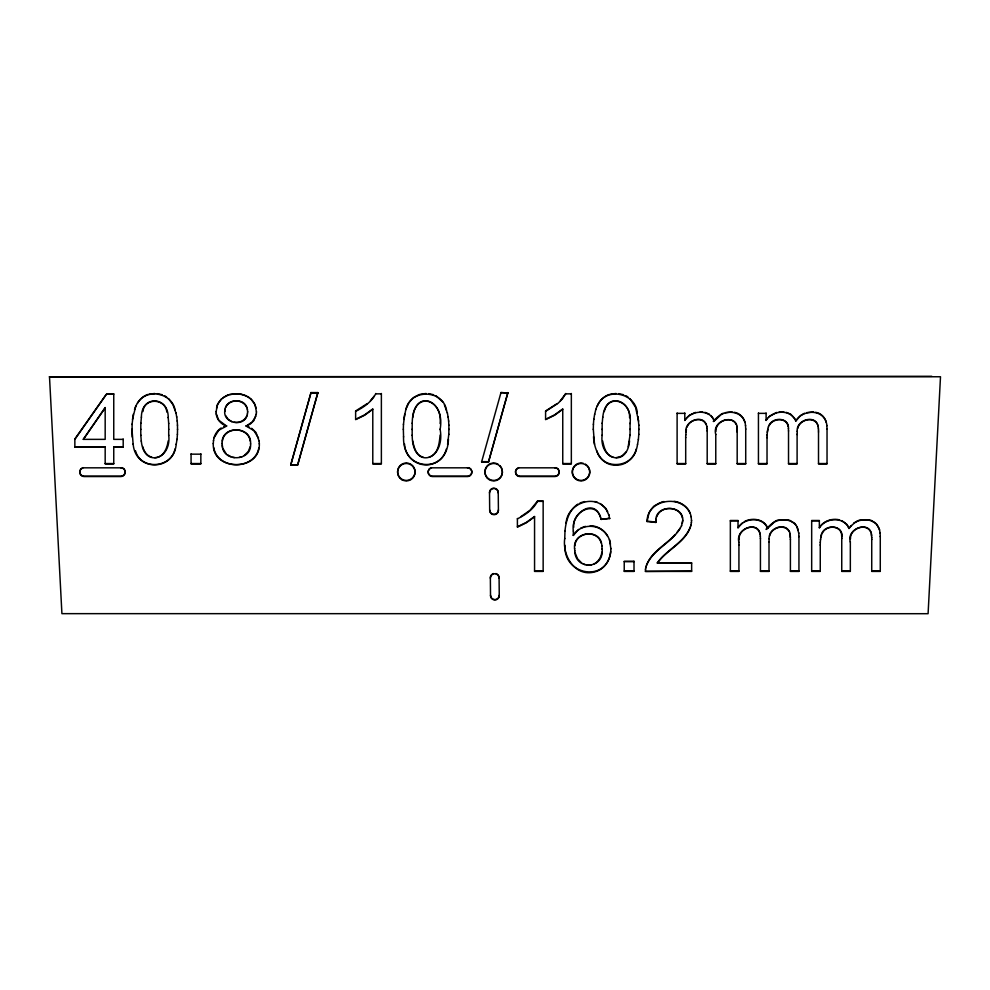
<?xml version="1.0" encoding="UTF-8"?>
<svg xmlns="http://www.w3.org/2000/svg" width="990" height="990" viewBox="0 0 990 990"><rect width="100%" height="100%" fill="white"/><g stroke="black" fill="none" stroke-linecap="round" stroke-linejoin="round"><path stroke-width="1.49" d="M168.696 435.427L168.721 429.14M440.104 429.14C445.884 460.833 412.224 470.98 412.186 435.068M630.048 435.427L630.061 429.14M140.778 429.512L140.84 423.027M412.162 429.512L412.224 423.027M602.13 429.512L602.192 423.027M685.699 437.691L685.748 434.647M738.924 545.181L738.973 542.136M767.027 437.691L767.064 434.647M820.252 545.181L820.302 542.136M132.078 424.091L132.177 437.011M177.42 434.536L177.532 429.14M403.351 429.512L403.462 424.091M448.804 434.536L448.916 429.14M593.307 429.512L593.418 424.091M638.773 434.536L638.884 429.14M607.489 536.097C600.732 523.314 580.536 523.017 573.272 535.429L573.396 530.949M691.639 563.186L657.36 562.815L691.639 562.815L691.639 571.416L645.443 571.416L645.492 569.535M564.745 538.758L564.993 530.591M715.77 434.548C711.303 419.042 738.998 412.669 737.166 430.204M769.007 542.05L769.143 538.597M797.099 434.548L797.247 431.096M850.336 542.05C845.98 527.955 871.151 519.8 871.608 535.825M931.776 376.299L49.5 376.782L61.912 613.652L928.088 613.701L940.5 376.757L49.5 376.757L58.249 376.757M691.404 522.831L691.54 520.356M610.88 548.386C611.139 558.521 605.138 569.312 594.841 571.886C575.252 577.343 562.159 555.798 564.745 538.399M602.118 548.918C604.346 569.634 574.905 570.611 574.757 550.626M213.283 443.743L213.506 440.327M685.748 435.006L686.416 429.351M738.973 542.508C734.729 528.252 760.011 519.23 760.345 536.308M767.064 435.006L767.733 429.351M820.302 542.508L820.5 539.476M132.078 424.45L133.316 414.117M177.049 439.523L177.42 434.164M403.462 424.45L404.7 414.117M448.804 434.164L447.579 444.448M593.418 424.45L593.802 419.067M638.402 439.523L638.773 434.164M256.299 414.34L256.472 411.716M168.696 435.055C171.864 459.756 143.711 468.121 141.285 440.884M440.08 435.055C439.399 442.988 438.211 454.608 429.115 457.17M630.048 435.055L628.155 446.874M660.045 502.673L653.883 506.138L651.148 509.417L648.995 512.956L647.064 521.532L655.887 522.435L656.123 519.23M655.887 522.435C653.388 503.106 687.171 504.269 682.308 523.326M574.608 548.807C572.257 530.999 601.4 527.794 601.895 546.171M573.396 531.308C570.079 513.637 595.361 495.582 601.116 519.379L609.642 518.352L601.116 519.379M140.84 423.386L141.409 417.013M412.224 423.386C412.385 387.177 445.896 398.265 440.104 429.512M602.192 423.386L602.761 417.013M250.569 443.706C252.103 461.476 222.676 462.751 222.243 445.265M222.106 443.792C220.721 424.945 252.091 425.403 250.569 444.077M645.492 569.894L645.641 568.025M247.413 414.179L247.661 411.667M259.331 443.607C260.519 471.908 211.835 471.698 213.283 443.371M216.105 411.84L217.466 404.489L221.587 398.673M225.126 409.08C220.993 423.46 245.508 428.311 247.413 413.808M224.866 411.555C224.148 398.289 246.065 396.718 247.413 409.823M564.993 530.949C565.921 521 569.089 509.788 577.937 504.071M691.107 524.923L691.404 522.472M682.729 520.158L681.553 525.987M610.669 551.554C607.526 582.801 563.273 576.007 564.956 545.317M647.064 521.532C646.916 499.282 681.491 493.861 690.092 513.191M132.45 419.438L135.84 405.937M176.195 444.448L177.049 439.164M403.833 419.438L405.9 409.216L408.858 402.856M448.433 439.164C447.69 474.668 402.175 473.034 403.561 436.639M593.802 419.438L594.668 414.117M637.535 444.448L638.402 439.164M715.918 431.467C715.201 421.059 731.598 414.711 736.35 424.673M769.143 538.956C767.918 528.264 785.392 521.544 789.574 532.162M797.247 431.467C795.663 419.723 816.218 413.845 818.087 426.492M850.472 538.956C849.754 528.549 866.163 522.213 870.903 532.162M685.934 432.345C683.929 420.404 704.583 413.139 706.81 426.616M739.171 539.835C737.587 528.239 757.338 521.223 760.035 534.105M767.262 432.345L768.401 426.764M820.5 539.835L821.638 534.254M213.506 440.686C213.914 435.55 216.81 430.811 221.117 427.989M256.299 413.969L253.923 420.527L250.482 423.881L246.176 426.084L252.289 421.963L255.865 416.147M601.883 552.148C601.289 557.048 598.455 561.738 594.012 564.053M573.755 527.237C571.737 512.016 595.238 499.678 600.608 517.411M574.868 545.787C575.895 531.816 597.75 529.365 601.277 543.188M645.641 568.396L645.987 566.552M176.195 444.089C174.252 471.463 135.333 472.119 133.143 443.941M637.535 444.089C636.422 454.942 627.771 465.721 616.102 465.114C600.955 465.882 594.037 449.435 593.53 436.639M594.668 414.488L595.856 409.216M168.201 440.872C167.149 448.235 163.548 457.665 154.749 457.702M629.553 440.872C627.054 468.134 599.012 459.768 602.155 435.068M250.284 446.502L248.28 451.527L244.307 455.462M222.391 441.008C224.334 426.158 248.391 426.504 250.272 441.218M820.97 537.211C821.316 523.562 844.94 523.339 841.748 538.572M141.409 417.384C141.112 394.874 168.659 395.95 168.213 417.743M412.793 417.384C415.565 390.629 443.112 399.861 440.08 423.571M602.761 417.384C605.274 390.06 633.315 399.453 630.048 423.571M258.848 447.839C255.024 470.275 217.392 470.163 213.766 447.653M691.107 524.552C686.701 542.211 667.087 549.116 657.36 563.186M216.525 408.239C220.114 388.983 252.512 389.28 256.039 408.437M290.751 464.743L311.009 392.585L317.877 392.585L297.668 465.114L290.751 464.743L297.668 464.743L317.877 392.585M290.751 465.114L311.009 392.585M500.977 392.585L481.586 462.033L488.491 462.033L507.845 392.943L500.977 392.585L507.845 392.943M488.491 462.033L507.845 392.585M645.987 566.923C650.306 552.234 665.651 545.28 675.168 534.476M566.057 523.376C567.307 502.499 597.255 492.278 607.687 511.743M690.537 526.593C684.535 542.594 666.815 549.376 657.36 562.815M142.931 411.58C144.107 397.299 165.85 398.277 166.815 412.1M175.007 448.965C171.258 468.27 140.605 470.411 135.506 450.858M446.391 448.965C440.624 472.366 405.677 468.196 404.526 443.941M604.284 411.58C608.132 393.513 630.803 401.086 629.566 417.743M636.36 448.965C632.61 468.27 601.957 470.411 596.859 450.858M134.516 409.588C136.608 402.893 141.125 396.631 148.042 394.416M405.9 409.588C410.231 388.525 442.976 389.268 446.539 410.293M595.856 409.588C597.774 402.819 602.588 396.681 609.394 394.416M214.075 437.741L218.827 430.18L226.586 426.084L218.679 420.144L216.278 413.783M797.754 428.497C799.289 419.661 813.693 415.887 817.666 424.673M769.663 535.998C771.26 527.645 784.08 523.623 789.03 531.086M646.445 565.463C653.326 548.349 673.881 542.112 681.553 525.628M687.085 427.123C689.349 419.438 702.702 416.208 706.093 424.524M768.401 427.123C770.715 416.728 789.5 416.394 788.436 428.818M656.729 516.891C660.392 505.185 680.204 505.853 682.444 518.116M597.193 406.308C604.717 386.31 635.803 392.387 637.312 413.016M246.869 415.825C244.79 420.7 239.159 423.225 234.061 422.21M225.695 407.459C229.371 398.723 243.404 398.871 246.856 407.732M375.841 393.488C371.869 401.742 363.677 407.348 355.633 411.37M560.377 400.715L565.81 393.488L562.431 398.871L558.174 403.178L545.589 411.37M517.399 526.779L526.433 522.349L534.563 516.446L534.563 571.416L543.151 571.416L543.151 500.977L537.62 500.977L529.984 510.308L520.752 516.755M537.62 500.977C533.635 509.244 525.442 514.837 517.399 518.859M769.193 425.477C772.769 418.089 786.778 417.013 788.139 426.616M822.43 532.966C826.477 524.502 842.304 525.207 841.673 536.308M680.279 528.103L676.95 532.471M83.296 439.362L105.175 407.534L105.175 439.362L83.296 439.362L105.175 407.892M105.856 395.022L74.856 438.991L74.856 447.22L105.175 447.22M74.856 439.362L106.747 393.772L113.751 393.772L113.751 439.362L123.193 439.362M374.245 396.062L370.421 400.715M684.795 420.094L689.3 415.354L695.487 412.397M766.112 420.094L767.448 418.337M738.02 527.583L742.525 522.844M819.349 527.583C823.507 520.938 831.996 518.055 839.483 519.849M137.474 403.215C146.421 387.622 172.161 392.782 175.156 410.293M409.575 401.94L413.474 397.584L419.438 394.416M744.926 422.384C742.302 412.149 729.383 409.971 721.104 414.575C705.239 429.895 717.527 415.392 723.158 413.275M766.112 413.003L766.112 420.465C772.163 409.971 791.171 408.771 795.762 421.084C801.974 409.749 822.405 408.623 826.254 422.384M798.163 529.873C795.527 519.639 782.607 517.461 774.329 522.077C755.679 539.971 773.574 519.465 778.598 520.121M879.491 529.873C877.363 521.507 867.636 518.018 859.926 520.493C855.843 519.119 845.126 533.313 851.338 525.492M626.039 451.985L621.782 456.13L616.102 457.702M372.785 409.315L364.667 415.218L355.633 419.649L355.633 410.999L367.24 403.598M562.753 409.315L554.623 415.218L545.589 419.649L545.589 410.999L557.197 403.598M534.563 516.817L526.433 522.72L517.399 527.15L517.399 518.5M768.921 416.716L776.804 412.397M578.643 529.464L573.272 535.429M222.676 397.906L228.344 394.639M853.813 523.005L859.926 520.121M804.474 413.275L800.576 415.503L795.762 421.084M744.356 521.619C752.103 517.3 764.478 518.921 767.671 528.202M580.858 528.066L585.412 526.358M355.633 419.29L364.667 414.86L372.785 408.957L372.785 463.926L381.373 463.926L381.373 393.488M545.589 419.29L554.623 414.86L562.753 408.957L562.753 463.926L571.341 463.926L571.341 393.488M223.752 426.702L226.586 425.712M580.066 502.895L584.756 501.559M239.221 457.417L241.894 456.761M229.618 394.367L240.224 393.822L246.423 395.864M149.143 394.193L154.749 393.488M420.527 394.193L426.133 393.488M610.496 394.193L616.102 393.488M661.32 502.091L664.08 501.546M725.373 412.632L732.216 412.013M806.689 412.632L813.533 412.013M779.774 519.936L788.535 520.022M861.102 519.936L869.863 520.022M591.537 564.82L586.983 565.018M779.105 412.013L783.894 411.989M311.009 392.943L317.877 392.943M375.841 393.847L381.373 393.847M565.81 393.847L571.341 393.847M106.747 394.131L113.751 394.131M677.111 413.362L684.795 413.362M758.439 413.362L766.112 413.362M74.856 446.849L105.175 446.849L105.175 463.926L113.751 463.926L113.751 446.849L123.193 446.849M113.751 447.22L123.193 447.22L123.193 438.991M191.07 454.163L200.846 454.163M481.586 461.662L488.491 461.662M105.175 463.555L113.751 463.555M191.07 463.555L200.846 463.555M372.785 463.555L381.373 463.555M562.753 463.555L571.341 463.555M677.111 463.555L685.699 463.555M707.194 463.555L715.77 463.555M737.179 463.555L745.718 463.555M758.439 463.555L767.027 463.555M788.523 463.555L797.099 463.555M818.507 463.555L827.034 463.555M537.62 501.348L543.151 501.348M730.348 520.864L738.02 520.864M811.676 520.864L819.349 520.864M624.232 561.652L634.008 561.652M534.563 571.057L543.151 571.057M624.232 571.057L634.008 571.057M691.639 571.057L645.443 571.416M730.348 571.057L738.924 571.057M760.431 571.057L769.007 571.057M790.404 571.057L798.942 571.057M811.676 571.057L820.252 571.057M841.748 571.057L850.336 571.057M871.732 571.057L880.271 571.057M700.14 411.865L702.566 411.989M647.064 521.161L655.887 522.064M590.238 525.777C600.534 525.678 609.283 534.241 610.484 544.265M618.663 393.636L623.601 394.75M428.695 393.636L433.632 394.75M157.311 393.636L162.249 394.75M232.588 457.232L234.481 457.553M674.128 501.311C682.221 502.301 689.956 508.476 691.094 516.83M594.668 501.522L597.019 502.029M815.612 412.31C822.108 413.214 826.576 419.401 826.86 425.725M734.295 412.31C740.792 413.214 745.26 419.401 745.532 425.725M613.119 457.182C605.929 455.474 603.962 447.158 602.638 440.884M423.151 457.182C415.961 455.474 413.993 447.158 412.669 440.884M151.767 457.182C146.78 456.056 143.859 451.143 142.684 446.527M786.258 412.36L790.688 414.191L794.883 418.782M704.929 412.36L709.36 414.191M583.432 563.954L585.164 564.646M246.176 425.712L249.01 426.863M246.176 426.084L253.91 430.601L258.551 438.137M226.586 426.084C220.337 424.141 215.696 418.114 216.105 411.481M230.781 456.613L227.44 454.769M841.735 520.629L847.007 524.514L848.999 528.202M870.878 520.245L875.358 522.893M789.55 520.245L794.896 523.512L796.158 525.455M231.883 421.703L228.059 419.29L225.621 415.577M625.965 395.74L628.007 397.064M435.996 395.74L443.013 402.262M164.612 395.74L166.654 397.064M600.262 503.564L605.744 508.365L608.875 515.122M247.599 396.446L249.802 398.017M581.761 563.075L577.492 558.719L575.079 552.779M251.633 428.299L255.977 432.469L259.108 441.008M711.018 415.528L714.446 420.713M629.888 398.549L635.555 407.274L638.587 421.208M168.535 398.549L173.003 404.737L175.96 413.016M250.903 398.797L255.074 404.663L256.472 412.088M226.017 453.568L223.121 448.817M876.212 523.512L879.491 529.514L880.085 533.226M444.386 404.737L447.344 413.016M848.999 528.573C844.408 516.26 825.4 517.473 819.349 527.955L819.349 520.493L811.676 520.493L811.676 571.416L820.252 571.416L820.252 544.822M767.671 528.573C763.08 516.26 744.072 517.473 738.02 527.955L738.02 520.493L730.348 520.493L730.348 571.416L738.924 571.416L738.924 544.822M714.446 421.084C709.855 408.771 690.847 409.971 684.795 420.465L684.795 413.003M796.789 526.42L798.769 533.226M789.574 531.803L789.995 533.994M609.494 539.624L610.88 548.757M608.875 514.75L609.642 518.723M447.344 412.644L448.086 417.099M175.96 412.644L176.703 417.099M222.552 447.443L222.106 443.421M871.324 533.622L871.72 537.694M818.087 426.133L818.384 428.336M789.995 533.622L790.391 537.694M736.77 426.133L737.179 432.073M706.81 426.257L707.107 428.818M594.495 444.3L593.307 429.14M133.143 444.3L131.967 429.14M638.055 416.728L638.822 425.354M448.086 416.728L448.631 421.208M176.703 416.728L177.247 421.208M691.094 516.471L691.54 520.715M247.413 409.452L247.661 412.038M140.803 435.068L141.285 441.255M168.213 417.384L168.696 423.571M259.108 440.637L259.331 443.978M601.895 545.799L602.118 549.277M574.608 548.435L574.757 550.997M818.384 427.977L818.495 430.204M790.28 535.466L790.404 539.575M448.631 420.837L448.854 425.354M177.247 420.837L177.47 425.354M880.085 532.855L880.271 536.716M826.86 425.366L827.034 429.214M798.769 532.855L798.942 536.716M745.532 425.366L745.718 429.214M788.436 428.447L788.523 431.071M760.345 535.949L760.431 538.572M707.107 428.447L707.194 431.071M403.351 429.14L403.561 437.011M638.822 424.982L638.884 429.512M448.854 424.982L448.916 429.512M177.47 424.982L177.532 429.512M871.72 537.322L871.732 539.575M818.495 429.833L818.507 432.073M630.048 423.213L630.061 429.512M602.13 429.14L602.155 435.427M412.162 429.14L412.186 435.427M168.696 423.213L168.721 429.512M140.778 429.14L140.803 435.427M880.271 536.345L880.271 571.416L871.732 571.416L871.732 539.204M850.336 541.679L850.336 571.416L841.748 571.416L841.748 538.201M827.034 428.856L827.034 463.926L818.507 463.926L818.507 431.714M798.942 536.345L798.942 571.416L790.404 571.416L790.404 539.204M797.099 434.189L797.099 463.926L788.523 463.926L788.523 430.712M769.007 541.679L769.007 571.416L760.431 571.416L760.431 538.201M767.027 437.332L767.027 463.926L758.439 463.926L758.439 413.003M745.718 428.856L745.718 463.926L737.179 463.926L737.179 431.714M715.77 434.189L715.77 463.926L707.194 463.926L707.194 430.712M685.699 437.332L685.699 463.926L677.111 463.926L677.111 413.003M200.846 453.804L200.846 463.926L191.07 463.926L191.07 453.804M585.399 464.174A8.737 8.724 0 0 1 586.043 478.875A8.737 8.724 0 0 1 572.43 473.245A8.737 8.724 0 0 1 583.296 463.308M499.851 465.572A8.737 8.724 0 0 1 496.658 479.927A8.737 8.724 0 0 1 484.976 470.98A8.737 8.724 0 0 1 498.044 464.174M121.956 467.614A4.368 4.356 0 0 1 120.83 476.19L84.125 476.19A4.368 4.356 0 0 1 82.999 467.614M490.359 578.172A4.368 4.356 0 0 1 494.678 573.767A4.368 4.356 0 0 1 499.084 578.086M489.518 492.971A4.368 4.356 0 0 1 493.874 488.516A4.368 4.356 0 0 1 498.242 492.971M555.959 467.614A4.368 4.356 0 0 1 554.821 476.19L519.886 476.19A4.368 4.356 0 0 1 518.748 467.614M468.604 467.614A4.368 4.356 0 0 1 467.466 476.19L432.531 476.19A4.368 4.356 0 0 1 431.393 467.614M493.552 573.557A4.368 4.356 0 0 0 490.359 577.801L490.52 595.572A4.368 4.356 0 0 0 494.889 599.94A4.368 4.356 0 0 0 499.257 595.572L499.084 577.727A4.368 4.356 0 0 0 495.804 573.544M499.257 595.213A4.368 4.356 0 0 1 494.889 599.569A4.368 4.356 0 0 1 490.52 595.213M498.416 509.912A4.368 4.356 0 0 1 494.097 514.317A4.368 4.356 0 0 1 489.679 509.999M494.418 488.181A4.368 4.356 0 0 0 489.518 492.612L489.679 510.37A4.368 4.356 0 0 0 494.097 514.689A4.368 4.356 0 0 0 498.416 510.283L498.242 492.612A4.368 4.356 0 0 0 495.446 488.441M120.83 467.825L84.125 467.825A4.368 4.356 0 0 0 79.757 472.193A4.368 4.356 0 0 0 84.125 476.549L120.83 476.549A4.368 4.356 0 0 0 125.198 472.193A4.368 4.356 0 0 0 120.83 467.825M467.466 467.825L432.531 467.825A4.368 4.356 0 0 0 428.163 472.193A4.368 4.356 0 0 0 432.531 476.549L467.466 476.549A4.368 4.356 0 0 0 471.834 472.193A4.368 4.356 0 0 0 467.466 467.825M554.821 467.825L519.886 467.825A4.368 4.356 0 0 0 515.518 472.193A4.368 4.356 0 0 0 519.886 476.549L554.821 476.549A4.368 4.356 0 0 0 559.189 472.193A4.368 4.356 0 0 0 554.821 467.825M634.008 561.293L624.232 561.293L624.232 571.416L634.008 571.416L634.008 561.293M574.856 478.356A8.737 8.724 0 0 0 589.471 474.445A8.737 8.724 0 0 0 578.766 463.766A8.737 8.724 0 0 0 574.856 478.356M487.501 478.356A8.737 8.724 0 0 0 502.116 474.445A8.737 8.724 0 0 0 491.411 463.766A8.737 8.724 0 0 0 487.501 478.356M400.146 477.898A8.737 8.724 0 0 0 414.761 473.987A8.737 8.724 0 0 0 404.056 463.308A8.737 8.724 0 0 0 400.146 477.898M401.952 479.742A8.737 8.724 0 0 0 415.058 472.193A8.737 8.724 0 0 0 401.952 464.632A8.737 8.724 0 0 0 401.952 479.742"/></g></svg>
